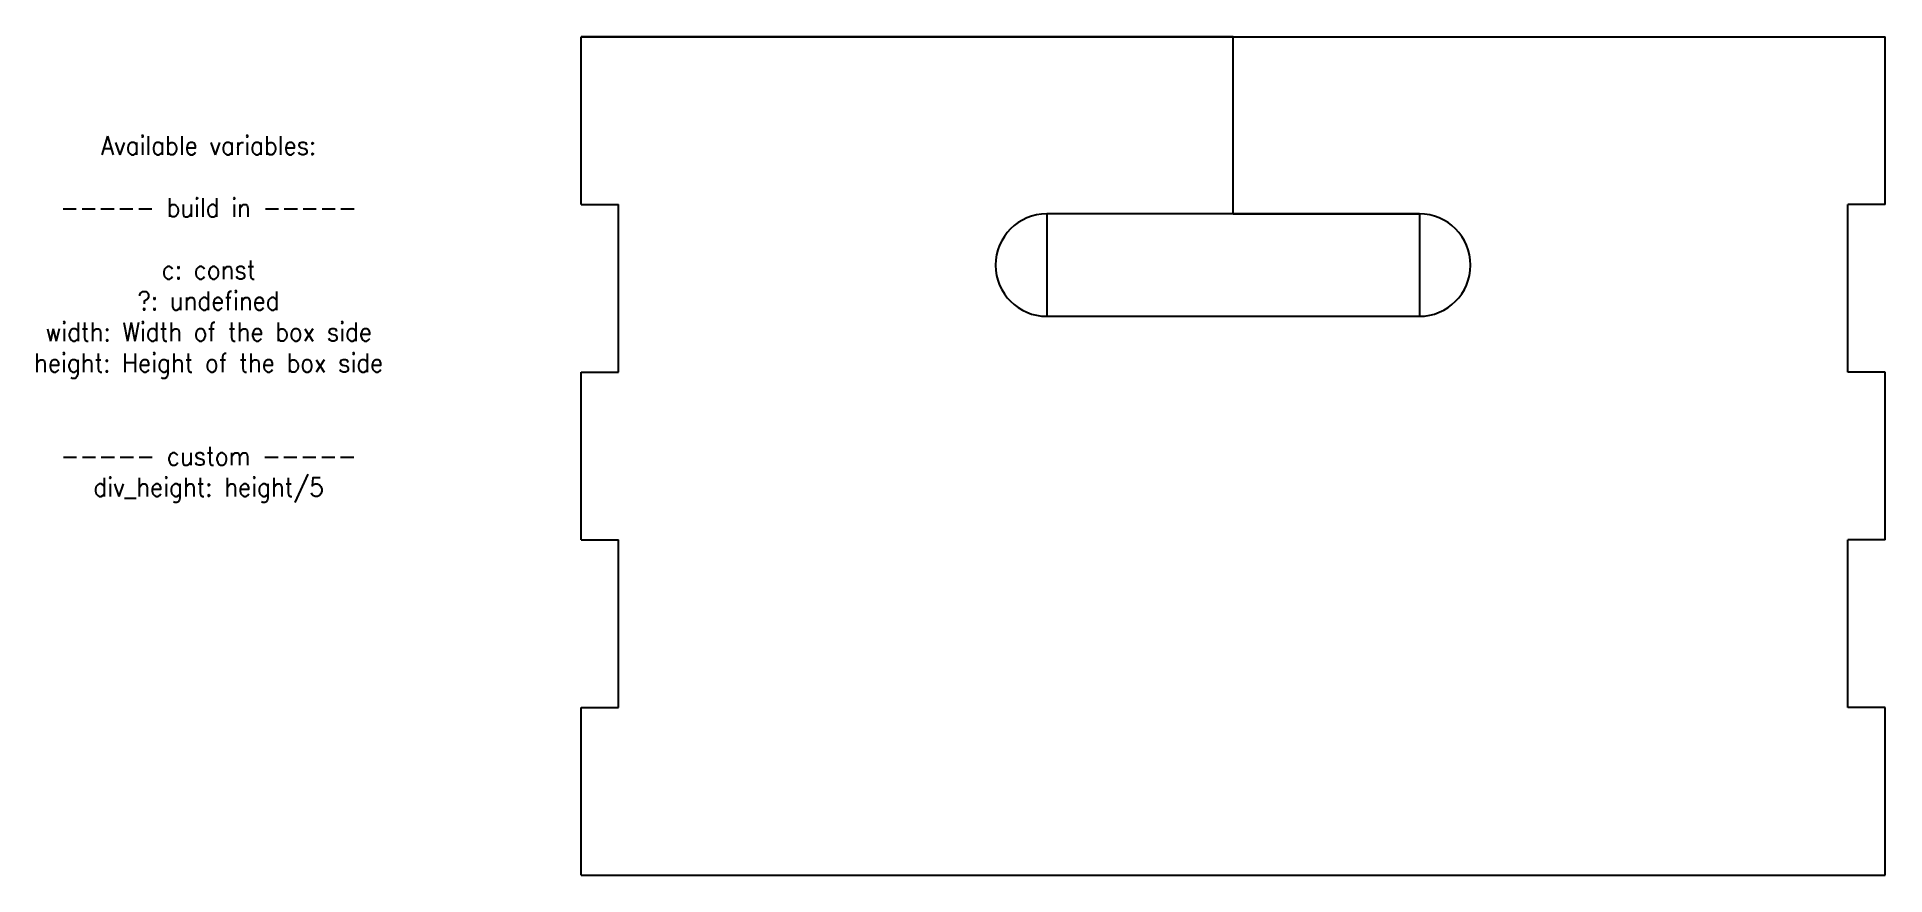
# Model space of a CAD drawing. Header units: millimetres. Extents: x -584 to 1400, y 0 to 900.
import ezdxf

# ---------------------------------------------------------------- set-up
doc = ezdxf.new("R2010")
doc.units = ezdxf.units.MM
doc.layers.add('CUTTING', color=1, linetype='Continuous', lineweight=25, true_color=0xff0000)
doc.layers.add('VIRTUAL_LAYER', color=2, linetype='Continuous', lineweight=25, true_color=0xffff00)
doc.styles.add('textstyle11', font='Standard')

msp = doc.modelspace()

# ---------------------------------------------------------------- linework, layer by layer
at = {"layer": 'CUTTING'}
for p, q in [((0, 900), (1400, 900)), ((0, 720), (0, 900)), ((1400, 720), (1400, 900)), ((0, 720), (40, 720)), ((40, 540), (40, 720)), ((1360, 540), (1360, 720)), ((1400, 720), (1360, 720)), ((900, 710), (500, 710)), ((500, 600), (900, 600)), ((0, 360), (0, 540)), ((0, 540), (40, 540)), ((1400, 540), (1360, 540)), ((1400, 360), (1400, 540)), ((0, 360), (40, 360)), ((40, 180), (40, 360)), ((1360, 180), (1360, 360)), ((1400, 360), (1360, 360)), ((0, 0), (0, 180)), ((0, 180), (40, 180)), ((1400, 180), (1360, 180)), ((1400, 0), (1400, 180)), ((0, 0), (1400, 0))]:
    msp.add_line(p, q, dxfattribs=at)
for centre, start, end in [((500, 655), 90, 270), ((900, 655), 270, 90)]:
    msp.add_arc(centre, 55, start, end, dxfattribs=at)
at = {"layer": 'VIRTUAL_LAYER'}
for p, q in [((700, 900), (0, 900)), ((700, 710), (700, 900)), ((700, 710), (500, 710)), ((500, 710), (500, 655)), ((700, 710), (900, 710)), ((900, 710), (900, 655)), ((500, 655), (500, 600)), ((900, 655), (900, 600))]:
    msp.add_line(p, q, dxfattribs=at)

# ---------------------------------------------------------------- texts
at = {"layer": 'VIRTUAL_LAYER', "insert": (-400, 400), "char_height": 20, "attachment_point": 8, "style": 'textstyle11'}
msp.add_mtext('Available variables: \\P\\P----- build in -----\\P\\Pc: const\\P?: undefined\\Pwidth: Width of the box side\\Pheight: Height of the box side \\P\\P\\P----- custom -----\\Pdiv_height: height/5', dxfattribs=at)

doc.saveas('drawing.dxf')
